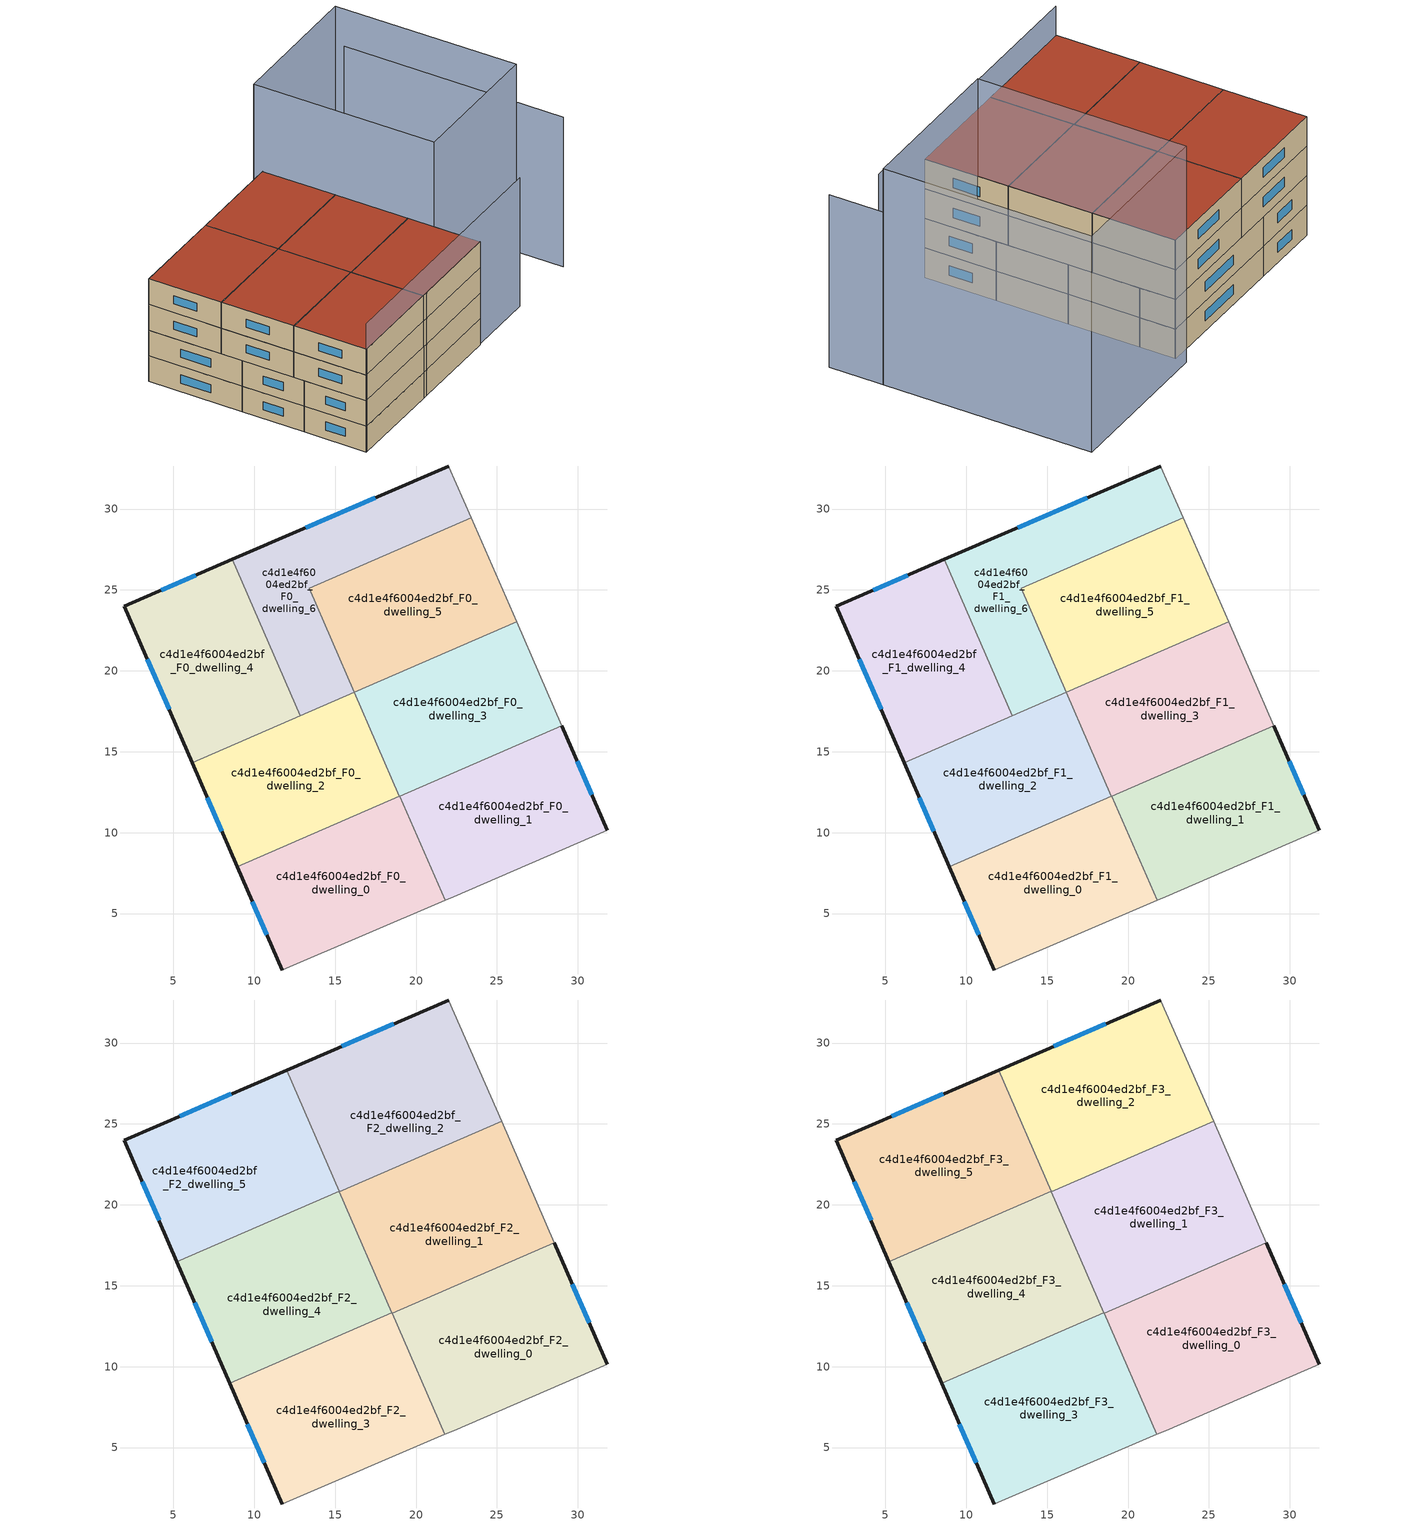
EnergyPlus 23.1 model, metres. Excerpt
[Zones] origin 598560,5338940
c4d1e4f6004ed2bf_F0_dwelling_0
 floor ground (EU_floor_Construction): 19,12.26 21.8,5.82 11.78,1.54 11.72,1.51 8.95,7.9 z0
 wall outside (EU_wall_Construction): 8.95,7.9 11.72,1.51 z0:3
 wall to c4d1e4f6004ed2bf_F0_dwelling_1 (EU_wall_Construction): 21.8,5.82 19,12.26 z0:3
 wall adiabatic (EU_wall_Construction): 11.72,1.51 11.78,1.54 21.8,5.82 z0:3
 wall to c4d1e4f6004ed2bf_F0_dwelling_2 (EU_wall_Construction): 18.98,12.25 8.95,7.9 z0:3
 wall to c4d1e4f6004ed2bf_F0_dwelling_3 (EU_wall_Construction): 19,12.26 18.98,12.25 z0:3
 window (EU_Window_Construction): 9.89,5.73 10.78,3.69 z1.02:1.98
c4d1e4f6004ed2bf_F0_dwelling_1
 floor ground (EU_floor_Construction): 29.01,16.6 31.81,10.15 22.32,6.05 21.8,5.82 19,12.26 z0
 wall outside (EU_wall_Construction): 31.81,10.15 29.01,16.6 z0:3
 wall adiabatic (EU_wall_Construction): 21.8,5.82 22.32,6.05 31.81,10.15 z0:3
 wall to c4d1e4f6004ed2bf_F0_dwelling_3 (EU_wall_Construction): 29.01,16.6 19,12.26 z0:3
 window (EU_Window_Construction): 30.86,12.35 29.96,14.4 z1.02:1.98
c4d1e4f6004ed2bf_F0_dwelling_2
 floor ground (EU_floor_Construction): 16.19,18.68 18.98,12.25 8.95,7.9 6.16,14.33 z0
 wall outside (EU_wall_Construction): 6.16,14.33 8.95,7.9 z0:3
 wall to c4d1e4f6004ed2bf_F0_dwelling_3 (EU_wall_Construction): 18.98,12.25 16.19,18.68 z0:3
 wall to c4d1e4f6004ed2bf_F0_dwelling_4 (EU_wall_Construction): 12.84,17.23 6.16,14.33 z0:3
 wall to c4d1e4f6004ed2bf_F0_dwelling_6 (EU_wall_Construction): 16.19,18.68 12.84,17.23 z0:3
 window (EU_Window_Construction): 7.11,12.14 8,10.09 z1.02:1.98
c4d1e4f6004ed2bf_F0_dwelling_3
 floor ground (EU_floor_Construction): 26.21,23.02 29.01,16.6 18.98,12.25 16.19,18.68 z0
 wall adiabatic (EU_wall_Construction): 29.01,16.6 26.21,23.02 z0:3
 wall to c4d1e4f6004ed2bf_F0_dwelling_5 (EU_wall_Construction): 26.21,23.02 16.19,18.68 z0:3
c4d1e4f6004ed2bf_F0_dwelling_4
 floor ground (EU_floor_Construction): 8.65,26.88 12.84,17.23 6.16,14.33 1.97,23.99 z0
 wall outside (EU_wall_Construction): 8.65,26.88 1.97,23.99 6.16,14.33 z0:3
 wall to c4d1e4f6004ed2bf_F0_dwelling_6 (EU_wall_Construction): 12.84,17.23 8.65,26.88 z0:3
 window (EU_Window_Construction): 6.38,25.9 4.25,24.98 / 3.4,20.71 4.74,17.62 z1.02:1.98
c4d1e4f6004ed2bf_F0_dwelling_5
 floor ground (EU_floor_Construction): 23.41,29.45 26.21,23.02 16.19,18.68 13.4,25.11 z0
 wall to c4d1e4f6004ed2bf_F0_dwelling_6 (EU_wall_Construction): 23.41,29.45 13.4,25.11 16.19,18.68 z0:3
 wall adiabatic (EU_wall_Construction): 26.21,23.02 23.41,29.45 z0:3
c4d1e4f6004ed2bf_F0_dwelling_6
 floor ground (EU_floor_Construction): 22.04,32.62 23.41,29.45 13.4,25.11 16.19,18.68 12.84,17.23 8.65,26.88 22.02,32.66 z0
 wall outside (EU_wall_Construction): 22.02,32.66 8.65,26.88 z0:3
 wall adiabatic (EU_wall_Construction): 23.41,29.45 22.04,32.62 22.02,32.66 z0:3
 window (EU_Window_Construction): 17.47,30.69 13.2,28.85 z1.02:1.98
c4d1e4f6004ed2bf_F1_dwelling_0
 floor to c4d1e4f6004ed2bf_F0_dwelling_0 (EU_floor_Construction): 19,12.26 21.8,5.82 11.78,1.54 11.72,1.51 8.95,7.9 z3
 wall outside (EU_wall_Construction): 8.95,7.9 11.72,1.51 z3:6
 wall to c4d1e4f6004ed2bf_F1_dwelling_1 (EU_wall_Construction): 21.8,5.82 19,12.26 z3:6
 wall adiabatic (EU_wall_Construction): 11.72,1.51 11.78,1.54 21.8,5.82 z3:6
 wall to c4d1e4f6004ed2bf_F1_dwelling_2 (EU_wall_Construction): 18.98,12.25 8.95,7.9 z3:6
 wall to c4d1e4f6004ed2bf_F1_dwelling_3 (EU_wall_Construction): 19,12.26 18.98,12.25 z3:6
 window (EU_Window_Construction): 9.89,5.73 10.78,3.69 z4.02:4.98
c4d1e4f6004ed2bf_F1_dwelling_1
 floor to c4d1e4f6004ed2bf_F0_dwelling_1 (EU_floor_Construction): 29.01,16.6 31.81,10.15 22.32,6.05 21.8,5.82 19,12.26 z3
 wall outside (EU_wall_Construction): 31.81,10.15 29.01,16.6 z3:6
 wall adiabatic (EU_wall_Construction): 21.8,5.82 22.32,6.05 31.81,10.15 z3:6
 wall to c4d1e4f6004ed2bf_F1_dwelling_3 (EU_wall_Construction): 29.01,16.6 19,12.26 z3:6
 window (EU_Window_Construction): 30.86,12.35 29.96,14.4 z4.02:4.98
c4d1e4f6004ed2bf_F1_dwelling_2
 floor to c4d1e4f6004ed2bf_F0_dwelling_2 (EU_floor_Construction): 16.19,18.68 18.98,12.25 8.95,7.9 6.16,14.33 z3
 wall outside (EU_wall_Construction): 6.16,14.33 8.95,7.9 z3:6
 wall to c4d1e4f6004ed2bf_F1_dwelling_3 (EU_wall_Construction): 18.98,12.25 16.19,18.68 z3:6
 wall to c4d1e4f6004ed2bf_F1_dwelling_4 (EU_wall_Construction): 12.84,17.23 6.16,14.33 z3:6
 wall to c4d1e4f6004ed2bf_F1_dwelling_6 (EU_wall_Construction): 16.19,18.68 12.84,17.23 z3:6
 window (EU_Window_Construction): 7.11,12.14 8,10.09 z4.02:4.98
c4d1e4f6004ed2bf_F1_dwelling_3
 floor to c4d1e4f6004ed2bf_F0_dwelling_3 (EU_floor_Construction): 26.21,23.02 29.01,16.6 18.98,12.25 16.19,18.68 z3
 wall adiabatic (EU_wall_Construction): 29.01,16.6 26.21,23.02 z3:6
 wall to c4d1e4f6004ed2bf_F1_dwelling_5 (EU_wall_Construction): 26.21,23.02 16.19,18.68 z3:6
c4d1e4f6004ed2bf_F1_dwelling_4
 floor to c4d1e4f6004ed2bf_F0_dwelling_4 (EU_floor_Construction): 8.65,26.88 12.84,17.23 6.16,14.33 1.97,23.99 z3
 wall outside (EU_wall_Construction): 8.65,26.88 1.97,23.99 6.16,14.33 z3:6
 wall to c4d1e4f6004ed2bf_F1_dwelling_6 (EU_wall_Construction): 12.84,17.23 8.65,26.88 z3:6
 window (EU_Window_Construction): 6.38,25.9 4.25,24.98 / 3.4,20.71 4.74,17.62 z4.02:4.98
c4d1e4f6004ed2bf_F1_dwelling_5
 floor to c4d1e4f6004ed2bf_F0_dwelling_5 (EU_floor_Construction): 23.41,29.45 26.21,23.02 16.19,18.68 13.4,25.11 z3
 wall to c4d1e4f6004ed2bf_F1_dwelling_6 (EU_wall_Construction): 23.41,29.45 13.4,25.11 16.19,18.68 z3:6
 wall adiabatic (EU_wall_Construction): 26.21,23.02 23.41,29.45 z3:6
 ceiling adiabatic (EU_roof_Construction): 26.21,23.02 23.41,29.45 13.4,25.11 16.19,18.68 15.27,20.81 25.28,25.15 z6
c4d1e4f6004ed2bf_F1_dwelling_6
 floor to c4d1e4f6004ed2bf_F0_dwelling_6 (EU_floor_Construction): 22.04,32.62 23.41,29.45 13.4,25.11 16.19,18.68 12.84,17.23 8.65,26.88 22.02,32.66 z3
 wall outside (EU_wall_Construction): 22.02,32.66 8.65,26.88 z3:6
 wall adiabatic (EU_wall_Construction): 23.41,29.45 22.04,32.62 22.02,32.66 z3:6
 window (EU_Window_Construction): 17.47,30.69 13.2,28.85 z4.02:4.98
c4d1e4f6004ed2bf_F2_dwelling_0
 floor to c4d1e4f6004ed2bf_F1_dwelling_1 (EU_floor_Construction): 29.01,16.6 31.81,10.15 22.32,6.05 21.79,5.82 19,12.26 z6
 floor to c4d1e4f6004ed2bf_F1_dwelling_0 (EU_floor_Construction): 19,12.26 21.79,5.82 21.77,5.81 18.98,12.25 z6
 floor to c4d1e4f6004ed2bf_F1_dwelling_3 (EU_floor_Construction): 28.55,17.65 29.01,16.6 18.98,12.25 18.52,13.3 z6
 wall outside (EU_wall_Construction): 31.81,10.15 28.55,17.65 z6:9
 wall adiabatic (EU_wall_Construction): 21.77,5.81 22.32,6.05 31.81,10.15 z6:9
 wall to c4d1e4f6004ed2bf_F2_dwelling_1 (EU_wall_Construction): 28.55,17.65 18.52,13.3 z6:9
 wall to c4d1e4f6004ed2bf_F2_dwelling_3 (EU_wall_Construction): 18.52,13.3 21.77,5.81 z6:9
 window (EU_Window_Construction): 30.7,12.7 29.66,15.1 z7.02:7.98
c4d1e4f6004ed2bf_F2_dwelling_1
 floor to c4d1e4f6004ed2bf_F1_dwelling_3 (EU_floor_Construction): 26.21,23.02 28.55,17.65 18.52,13.3 16.19,18.68 z6
 floor to c4d1e4f6004ed2bf_F1_dwelling_5 (EU_floor_Construction): 25.28,25.15 26.21,23.02 16.19,18.68 15.27,20.81 z6
 wall to c4d1e4f6004ed2bf_F2_dwelling_2 (EU_wall_Construction): 25.28,25.15 15.27,20.81 z6:9
 wall adiabatic (EU_wall_Construction): 28.55,17.65 25.28,25.15 z6:9
 wall to c4d1e4f6004ed2bf_F2_dwelling_4 (EU_wall_Construction): 15.27,20.81 18.51,13.34 z6:9
 wall to c4d1e4f6004ed2bf_F2_dwelling_3 (EU_wall_Construction): 18.51,13.34 18.52,13.3 z6:9
c4d1e4f6004ed2bf_F2_dwelling_2
 floor adiabatic (EU_floor_Construction): 23.41,29.45 25.28,25.15 15.27,20.81 13.4,25.11 z6
 floor to c4d1e4f6004ed2bf_F1_dwelling_6 (EU_floor_Construction): 22.04,32.62 23.41,29.45 13.4,25.11 12.01,28.33 22.02,32.66 z6
 wall outside (EU_wall_Construction): 22.02,32.66 12.01,28.33 z6:9
 wall adiabatic (EU_wall_Construction): 25.28,25.15 22.04,32.62 22.02,32.66 z6:9
 wall to c4d1e4f6004ed2bf_F2_dwelling_5 (EU_wall_Construction): 12.01,28.33 15.26,20.84 z6:9
 wall to c4d1e4f6004ed2bf_F2_dwelling_4 (EU_wall_Construction): 15.26,20.84 15.27,20.81 z6:9
 window (EU_Window_Construction): 18.61,31.19 15.41,29.8 z7.02:7.98
c4d1e4f6004ed2bf_F2_dwelling_3
 floor to c4d1e4f6004ed2bf_F1_dwelling_0 (EU_floor_Construction): 18.98,12.25 21.77,5.81 11.78,1.54 11.72,1.51 8.95,7.9 z6
 floor to c4d1e4f6004ed2bf_F1_dwelling_2 (EU_floor_Construction): 18.5,13.34 18.98,12.25 8.95,7.9 8.48,8.99 z6
 wall outside (EU_wall_Construction): 8.48,8.99 11.72,1.51 z6:9
 wall adiabatic (EU_wall_Construction): 11.72,1.51 11.78,1.54 21.77,5.81 z6:9
 wall to c4d1e4f6004ed2bf_F2_dwelling_4 (EU_wall_Construction): 18.51,13.34 8.48,8.99 z6:9
 window (EU_Window_Construction): 9.58,6.45 10.62,4.06 z7.02:7.98
c4d1e4f6004ed2bf_F2_dwelling_4
 floor to c4d1e4f6004ed2bf_F1_dwelling_2 (EU_floor_Construction): 16.19,18.68 18.5,13.34 8.48,8.99 6.16,14.33 z6
 floor to c4d1e4f6004ed2bf_F1_dwelling_4 (EU_floor_Construction): 11.9,19.38 12.84,17.23 6.16,14.33 5.23,16.49 z6
 floor to c4d1e4f6004ed2bf_F1_dwelling_6 (EU_floor_Construction): 15.25,20.83 16.18,18.68 12.84,17.23 11.9,19.38 z6
 wall outside (EU_wall_Construction): 5.23,16.49 8.48,8.99 z6:9
 wall to c4d1e4f6004ed2bf_F2_dwelling_5 (EU_wall_Construction): 15.26,20.84 5.23,16.49 z6:9
 window (EU_Window_Construction): 6.33,13.94 7.37,11.54 z7.02:7.98
c4d1e4f6004ed2bf_F2_dwelling_5
 floor to c4d1e4f6004ed2bf_F1_dwelling_4 (EU_floor_Construction): 8.65,26.88 11.9,19.38 5.23,16.49 1.97,23.99 z6
 floor to c4d1e4f6004ed2bf_F1_dwelling_6 (EU_floor_Construction): 12.01,28.33 13.4,25.11 15.25,20.83 11.9,19.38 8.65,26.88 z6
 wall outside (EU_wall_Construction): 12.01,28.33 1.97,23.99 5.23,16.49 z6:9
 window (EU_Window_Construction): 3.08,21.44 4.12,19.04 / 8.6,26.86 5.39,25.47 z7.02:7.98
c4d1e4f6004ed2bf_F3_dwelling_0
 floor to c4d1e4f6004ed2bf_F2_dwelling_0 (EU_floor_Construction): 28.55,17.65 31.81,10.15 22.32,6.05 21.77,5.81 18.52,13.3 z9
 wall outside (EU_wall_Construction): 31.81,10.15 28.55,17.65 z9:12
 wall adiabatic (EU_wall_Construction): 21.77,5.81 22.32,6.05 31.81,10.15 z9:12
 wall to c4d1e4f6004ed2bf_F3_dwelling_1 (EU_wall_Construction): 28.55,17.65 18.52,13.3 z9:12
 wall to c4d1e4f6004ed2bf_F3_dwelling_3 (EU_wall_Construction): 18.52,13.3 21.77,5.81 z9:12
 window (EU_Window_Construction): 30.7,12.7 29.66,15.1 z10.02:10.98
 roof outside (EU_roof_Construction): 31.81,10.15 28.55,17.65 18.52,13.3 21.77,5.81 22.32,6.05 z12
c4d1e4f6004ed2bf_F3_dwelling_1
 floor to c4d1e4f6004ed2bf_F2_dwelling_1 (EU_floor_Construction): 25.28,25.15 28.55,17.65 18.52,13.3 15.27,20.81 z9
 wall to c4d1e4f6004ed2bf_F3_dwelling_2 (EU_wall_Construction): 25.28,25.15 15.27,20.81 z9:12
 wall adiabatic (EU_wall_Construction): 28.55,17.65 25.28,25.15 z9:12
 wall to c4d1e4f6004ed2bf_F3_dwelling_4 (EU_wall_Construction): 15.27,20.81 18.51,13.34 z9:12
 wall to c4d1e4f6004ed2bf_F3_dwelling_3 (EU_wall_Construction): 18.51,13.34 18.52,13.3 z9:12
 roof outside (EU_roof_Construction): 28.55,17.65 25.28,25.15 15.27,20.81 18.52,13.3 z12
c4d1e4f6004ed2bf_F3_dwelling_2
 floor to c4d1e4f6004ed2bf_F2_dwelling_2 (EU_floor_Construction): 22.04,32.62 25.28,25.15 15.27,20.81 12.01,28.33 22.02,32.66 z9
 wall outside (EU_wall_Construction): 22.02,32.66 12.01,28.33 z9:12
 wall adiabatic (EU_wall_Construction): 25.28,25.15 22.04,32.62 22.02,32.66 z9:12
 wall to c4d1e4f6004ed2bf_F3_dwelling_5 (EU_wall_Construction): 12.01,28.33 15.26,20.84 z9:12
 wall to c4d1e4f6004ed2bf_F3_dwelling_4 (EU_wall_Construction): 15.26,20.84 15.27,20.81 z9:12
 window (EU_Window_Construction): 18.61,31.19 15.41,29.8 z10.02:10.98
 roof outside (EU_roof_Construction): 25.28,25.15 22.04,32.62 22.02,32.66 12.01,28.33 15.27,20.81 z12
c4d1e4f6004ed2bf_F3_dwelling_3
 floor to c4d1e4f6004ed2bf_F2_dwelling_3 (EU_floor_Construction): 18.51,13.34 21.77,5.81 11.78,1.54 11.72,1.51 8.48,8.99 z9
 wall outside (EU_wall_Construction): 8.48,8.99 11.72,1.51 z9:12
 wall adiabatic (EU_wall_Construction): 11.72,1.51 11.78,1.54 21.77,5.81 z9:12
 wall to c4d1e4f6004ed2bf_F3_dwelling_4 (EU_wall_Construction): 18.51,13.34 8.48,8.99 z9:12
 window (EU_Window_Construction): 9.58,6.45 10.62,4.06 z10.02:10.98
 roof outside (EU_roof_Construction): 21.77,5.81 18.51,13.34 8.48,8.99 11.72,1.51 11.78,1.54 z12
c4d1e4f6004ed2bf_F3_dwelling_4
 floor to c4d1e4f6004ed2bf_F2_dwelling_4 (EU_floor_Construction): 15.26,20.84 18.51,13.34 8.48,8.99 5.23,16.49 z9
 wall outside (EU_wall_Construction): 5.23,16.49 8.48,8.99 z9:12
 wall to c4d1e4f6004ed2bf_F3_dwelling_5 (EU_wall_Construction): 15.26,20.84 5.23,16.49 z9:12
 window (EU_Window_Construction): 6.33,13.94 7.37,11.54 z10.02:10.98
 roof outside (EU_roof_Construction): 18.51,13.34 15.26,20.84 5.23,16.49 8.48,8.99 z12
c4d1e4f6004ed2bf_F3_dwelling_5
 floor to c4d1e4f6004ed2bf_F2_dwelling_5 (EU_floor_Construction): 12.01,28.33 15.26,20.84 5.23,16.49 1.97,23.99 z9
 wall outside (EU_wall_Construction): 12.01,28.33 1.97,23.99 5.23,16.49 z9:12
 window (EU_Window_Construction): 3.08,21.44 4.12,19.04 / 8.6,26.86 5.39,25.47 z10.02:10.98
 roof outside (EU_roof_Construction): 15.26,20.84 12.01,28.33 1.97,23.99 5.23,16.49 z12
shading: 11.76,1.53 38.92,13.34 z0:15; 44.26,21.25 29.74,14.92 / 29.74,14.92 21.6,33.57 / 21.6,33.57 36.12,39.9 / 36.12,39.9 44.26,21.25 z0:21.9; 46.36,16.41 36.51,38.99 z0:17.5
[Building]
EU S2 Campaign: North Axis=0; Terrain=City; Solar Distribution=FullExterior
[Site:Location]
Vienna: Latitude=48; Longitude=16.5; Time Zone=1; Elevation=183
[SizingPeriod:WeatherFileDays]
AnnualSizingPeriod: Begin Month=1; Begin Day of Month=1; End Month=12; End Day of Month=31; Day of Week for Start Day=Monday; Use Weather File Daylight Saving Period=No; Use Weather File Rain and Snow Indicators=No
[MATERIAL]
EU_InternalMass_Material: Roughness=MediumRough; Thickness=0.1; Conductivity=1; Density=1800; Specific Heat=900; Thermal Absorptance=0.9; Solar Absorptance=0.7; Visible Absorptance=0.7
[MATERIAL:NOMASS] Roughness=MediumRough; Thermal Absorptance=0.9; Solar Absorptance=0.7; Visible Absorptance=0.7
Name | Thermal Resistance
EU_wall_NoMass | 0.942466
EU_roof_NoMass | 0.551687
EU_floor_NoMass | 0.66527
[WINDOWMATERIAL:SIMPLEGLAZINGSYSTEM]
EU_Window_SimpleGlazing: UFactor=2.03367; Solar Heat Gain Coefficient=0.65; Visible Transmittance=0.65
[CONSTRUCTION]
EU_wall_Construction: EU_wall_NoMass
EU_roof_Construction: EU_roof_NoMass
EU_floor_Construction: EU_floor_NoMass
EU_Window_Construction: EU_Window_SimpleGlazing
EU_InternalMass_Construction: EU_InternalMass_Material
[ZONE] Type=1; Multiplier=1; Ceiling Height=autocalculate; Floor Area=autocalculate; Part of Total Floor Area=Yes
Name | Volume
c4d1e4f6004ed2bf_F0_dwelling_0; c4d1e4f6004ed2bf_F1_dwelling_0 | 229.767
c4d1e4f6004ed2bf_F2_dwelling_0; c4d1e4f6004ed2bf_F3_dwelling_0 | 268.057
c4d1e4f6004ed2bf_F0_dwelling_1; c4d1e4f6004ed2bf_F1_dwelling_1 | 229.769
c4d1e4f6004ed2bf_F2_dwelling_1; c4d1e4f6004ed2bf_F3_dwelling_1 | 268.07
c4d1e4f6004ed2bf_F0_dwelling_2; c4d1e4f6004ed2bf_F1_dwelling_2 | 229.768
c4d1e4f6004ed2bf_F2_dwelling_2; c4d1e4f6004ed2bf_F3_dwelling_2 | 268.041
c4d1e4f6004ed2bf_F0_dwelling_3; c4d1e4f6004ed2bf_F1_dwelling_3 | 229.778
c4d1e4f6004ed2bf_F2_dwelling_3; c4d1e4f6004ed2bf_F3_dwelling_3 | 268.053
c4d1e4f6004ed2bf_F0_dwelling_4; c4d1e4f6004ed2bf_F1_dwelling_4 | 229.752
c4d1e4f6004ed2bf_F2_dwelling_4; c4d1e4f6004ed2bf_F3_dwelling_4 | 268.044
c4d1e4f6004ed2bf_F0_dwelling_5; c4d1e4f6004ed2bf_F1_dwelling_5 | 229.747
c4d1e4f6004ed2bf_F2_dwelling_5; c4d1e4f6004ed2bf_F3_dwelling_5 | 268.039
c4d1e4f6004ed2bf_F0_dwelling_6; c4d1e4f6004ed2bf_F1_dwelling_6 | 229.772
[INTERNALMASS] Construction=EU_InternalMass_Construction
Name | Zone or ZoneList | Surface Area
c4d1e4f6004ed2bf_F0_dwelling_0_EU_InternalMass | c4d1e4f6004ed2bf_F0_dwelling_0 | 76.5891
c4d1e4f6004ed2bf_F0_dwelling_1_EU_InternalMass | c4d1e4f6004ed2bf_F0_dwelling_1 | 76.5896
c4d1e4f6004ed2bf_F0_dwelling_2_EU_InternalMass | c4d1e4f6004ed2bf_F0_dwelling_2 | 76.5918
c4d1e4f6004ed2bf_F0_dwelling_3_EU_InternalMass | c4d1e4f6004ed2bf_F0_dwelling_3 | 76.5915
c4d1e4f6004ed2bf_F0_dwelling_4_EU_InternalMass | c4d1e4f6004ed2bf_F0_dwelling_4 | 76.5847
c4d1e4f6004ed2bf_F0_dwelling_5_EU_InternalMass | c4d1e4f6004ed2bf_F0_dwelling_5 | 76.5831
c4d1e4f6004ed2bf_F0_dwelling_6_EU_InternalMass | c4d1e4f6004ed2bf_F0_dwelling_6 | 76.591
c4d1e4f6004ed2bf_F1_dwelling_0_EU_InternalMass | c4d1e4f6004ed2bf_F1_dwelling_0 | 76.5891
c4d1e4f6004ed2bf_F1_dwelling_1_EU_InternalMass | c4d1e4f6004ed2bf_F1_dwelling_1 | 76.5896
c4d1e4f6004ed2bf_F1_dwelling_2_EU_InternalMass | c4d1e4f6004ed2bf_F1_dwelling_2 | 76.5918
c4d1e4f6004ed2bf_F1_dwelling_3_EU_InternalMass | c4d1e4f6004ed2bf_F1_dwelling_3 | 76.5915
c4d1e4f6004ed2bf_F1_dwelling_4_EU_InternalMass | c4d1e4f6004ed2bf_F1_dwelling_4 | 76.5847
c4d1e4f6004ed2bf_F1_dwelling_5_EU_InternalMass | c4d1e4f6004ed2bf_F1_dwelling_5 | 76.5831
c4d1e4f6004ed2bf_F1_dwelling_6_EU_InternalMass | c4d1e4f6004ed2bf_F1_dwelling_6 | 76.591
c4d1e4f6004ed2bf_F2_dwelling_0_EU_InternalMass | c4d1e4f6004ed2bf_F2_dwelling_0 | 89.3526
c4d1e4f6004ed2bf_F2_dwelling_1_EU_InternalMass | c4d1e4f6004ed2bf_F2_dwelling_1 | 89.3565
c4d1e4f6004ed2bf_F2_dwelling_2_EU_InternalMass | c4d1e4f6004ed2bf_F2_dwelling_2 | 89.3471
c4d1e4f6004ed2bf_F2_dwelling_3_EU_InternalMass | c4d1e4f6004ed2bf_F2_dwelling_3 | 89.351
c4d1e4f6004ed2bf_F2_dwelling_4_EU_InternalMass | c4d1e4f6004ed2bf_F2_dwelling_4 | 89.3478
c4d1e4f6004ed2bf_F2_dwelling_5_EU_InternalMass | c4d1e4f6004ed2bf_F2_dwelling_5 | 89.3465
c4d1e4f6004ed2bf_F3_dwelling_0_EU_InternalMass | c4d1e4f6004ed2bf_F3_dwelling_0 | 89.3526
c4d1e4f6004ed2bf_F3_dwelling_1_EU_InternalMass | c4d1e4f6004ed2bf_F3_dwelling_1 | 89.3565
c4d1e4f6004ed2bf_F3_dwelling_2_EU_InternalMass | c4d1e4f6004ed2bf_F3_dwelling_2 | 89.3471
c4d1e4f6004ed2bf_F3_dwelling_3_EU_InternalMass | c4d1e4f6004ed2bf_F3_dwelling_3 | 89.351
c4d1e4f6004ed2bf_F3_dwelling_4_EU_InternalMass | c4d1e4f6004ed2bf_F3_dwelling_4 | 89.3478
c4d1e4f6004ed2bf_F3_dwelling_5_EU_InternalMass | c4d1e4f6004ed2bf_F3_dwelling_5 | 89.3465
[OTHEREQUIPMENT] Fuel Type=Electricity; Design Level Calculation Method=Watts/Area; Power per Zone Floor Area=1; Fraction Latent=0; Fraction Radiant=0; Fraction Lost=0; Carbon Dioxide Generation Rate=0; EndUse Subcategory=EU_Step8_InternalGains
Name | Zone or ZoneList or Space or SpaceList | Schedule
EU_Step8_InternalGain_c4d1e4f6004ed2bf_F0_dwelling_0_f000 | c4d1e4f6004ed2bf_F0_dwelling_0 | EU_Step8_GainSchedule_c4d1e4f6004ed2bf_F0_dwelling_0_f000
EU_Step8_InternalGain_c4d1e4f6004ed2bf_F0_dwelling_1_f000 | c4d1e4f6004ed2bf_F0_dwelling_1 | EU_Step8_GainSchedule_c4d1e4f6004ed2bf_F0_dwelling_1_f000
EU_Step8_InternalGain_c4d1e4f6004ed2bf_F0_dwelling_2_f000 | c4d1e4f6004ed2bf_F0_dwelling_2 | EU_Step8_GainSchedule_c4d1e4f6004ed2bf_F0_dwelling_2_f000
EU_Step8_InternalGain_c4d1e4f6004ed2bf_F0_dwelling_3_f000 | c4d1e4f6004ed2bf_F0_dwelling_3 | EU_Step8_GainSchedule_c4d1e4f6004ed2bf_F0_dwelling_3_f000
EU_Step8_InternalGain_c4d1e4f6004ed2bf_F0_dwelling_4_f000 | c4d1e4f6004ed2bf_F0_dwelling_4 | EU_Step8_GainSchedule_c4d1e4f6004ed2bf_F0_dwelling_4_f000
EU_Step8_InternalGain_c4d1e4f6004ed2bf_F0_dwelling_5_f000 | c4d1e4f6004ed2bf_F0_dwelling_5 | EU_Step8_GainSchedule_c4d1e4f6004ed2bf_F0_dwelling_5_f000
EU_Step8_InternalGain_c4d1e4f6004ed2bf_F0_dwelling_6_f000 | c4d1e4f6004ed2bf_F0_dwelling_6 | EU_Step8_GainSchedule_c4d1e4f6004ed2bf_F0_dwelling_6_f000
EU_Step8_InternalGain_c4d1e4f6004ed2bf_F1_dwelling_0_f000 | c4d1e4f6004ed2bf_F1_dwelling_0 | EU_Step8_GainSchedule_c4d1e4f6004ed2bf_F1_dwelling_0_f000
EU_Step8_InternalGain_c4d1e4f6004ed2bf_F1_dwelling_1_f000 | c4d1e4f6004ed2bf_F1_dwelling_1 | EU_Step8_GainSchedule_c4d1e4f6004ed2bf_F1_dwelling_1_f000
EU_Step8_InternalGain_c4d1e4f6004ed2bf_F1_dwelling_2_f000 | c4d1e4f6004ed2bf_F1_dwelling_2 | EU_Step8_GainSchedule_c4d1e4f6004ed2bf_F1_dwelling_2_f000
EU_Step8_InternalGain_c4d1e4f6004ed2bf_F1_dwelling_3_f000 | c4d1e4f6004ed2bf_F1_dwelling_3 | EU_Step8_GainSchedule_c4d1e4f6004ed2bf_F1_dwelling_3_f000
EU_Step8_InternalGain_c4d1e4f6004ed2bf_F1_dwelling_4_f000 | c4d1e4f6004ed2bf_F1_dwelling_4 | EU_Step8_GainSchedule_c4d1e4f6004ed2bf_F1_dwelling_4_f000
EU_Step8_InternalGain_c4d1e4f6004ed2bf_F1_dwelling_5_f000 | c4d1e4f6004ed2bf_F1_dwelling_5 | EU_Step8_GainSchedule_c4d1e4f6004ed2bf_F1_dwelling_5_f000
EU_Step8_InternalGain_c4d1e4f6004ed2bf_F1_dwelling_6_f000 | c4d1e4f6004ed2bf_F1_dwelling_6 | EU_Step8_GainSchedule_c4d1e4f6004ed2bf_F1_dwelling_6_f000
EU_Step8_InternalGain_c4d1e4f6004ed2bf_F2_dwelling_0_f000 | c4d1e4f6004ed2bf_F2_dwelling_0 | EU_Step8_GainSchedule_c4d1e4f6004ed2bf_F2_dwelling_0_f000
EU_Step8_InternalGain_c4d1e4f6004ed2bf_F2_dwelling_1_f000 | c4d1e4f6004ed2bf_F2_dwelling_1 | EU_Step8_GainSchedule_c4d1e4f6004ed2bf_F2_dwelling_1_f000
EU_Step8_InternalGain_c4d1e4f6004ed2bf_F2_dwelling_2_f000 | c4d1e4f6004ed2bf_F2_dwelling_2 | EU_Step8_GainSchedule_c4d1e4f6004ed2bf_F2_dwelling_2_f000
EU_Step8_InternalGain_c4d1e4f6004ed2bf_F2_dwelling_3_f000 | c4d1e4f6004ed2bf_F2_dwelling_3 | EU_Step8_GainSchedule_c4d1e4f6004ed2bf_F2_dwelling_3_f000
EU_Step8_InternalGain_c4d1e4f6004ed2bf_F2_dwelling_4_f000 | c4d1e4f6004ed2bf_F2_dwelling_4 | EU_Step8_GainSchedule_c4d1e4f6004ed2bf_F2_dwelling_4_f000
EU_Step8_InternalGain_c4d1e4f6004ed2bf_F2_dwelling_5_f000 | c4d1e4f6004ed2bf_F2_dwelling_5 | EU_Step8_GainSchedule_c4d1e4f6004ed2bf_F2_dwelling_5_f000
EU_Step8_InternalGain_c4d1e4f6004ed2bf_F3_dwelling_0_f000 | c4d1e4f6004ed2bf_F3_dwelling_0 | EU_Step8_GainSchedule_c4d1e4f6004ed2bf_F3_dwelling_0_f000
EU_Step8_InternalGain_c4d1e4f6004ed2bf_F3_dwelling_1_f000 | c4d1e4f6004ed2bf_F3_dwelling_1 | EU_Step8_GainSchedule_c4d1e4f6004ed2bf_F3_dwelling_1_f000
EU_Step8_InternalGain_c4d1e4f6004ed2bf_F3_dwelling_2_f000 | c4d1e4f6004ed2bf_F3_dwelling_2 | EU_Step8_GainSchedule_c4d1e4f6004ed2bf_F3_dwelling_2_f000
EU_Step8_InternalGain_c4d1e4f6004ed2bf_F3_dwelling_3_f000 | c4d1e4f6004ed2bf_F3_dwelling_3 | EU_Step8_GainSchedule_c4d1e4f6004ed2bf_F3_dwelling_3_f000
EU_Step8_InternalGain_c4d1e4f6004ed2bf_F3_dwelling_4_f000 | c4d1e4f6004ed2bf_F3_dwelling_4 | EU_Step8_GainSchedule_c4d1e4f6004ed2bf_F3_dwelling_4_f000
EU_Step8_InternalGain_c4d1e4f6004ed2bf_F3_dwelling_5_f000 | c4d1e4f6004ed2bf_F3_dwelling_5 | EU_Step8_GainSchedule_c4d1e4f6004ed2bf_F3_dwelling_5_f000
[ZONEVENTILATION:DESIGNFLOWRATE] Schedule=EU_AlwaysOn; Design Flow Rate Calculation Method=AirChanges/Hour; Air Changes per Hour=0.530523; Ventilation Type=Natural; Fan Pressure Rise=0; Fan Total Efficiency=1; Constant Term Coefficient=1; Temperature Term Coefficient=0; Velocity Term Coefficient=0; Velocity Squared Term Coefficient=0; Minimum Indoor Temperature=-100; Maximum Indoor Temperature=100; Delta Temperature=-100; Minimum Outdoor Temperature=-100; Maximum Outdoor Temperature=100; Maximum Wind Speed=40
Name | Zone or ZoneList or Space or SpaceList
EU_ConstantAir_c4d1e4f6004ed2bf_F0_dwelling_0 | c4d1e4f6004ed2bf_F0_dwelling_0
EU_ConstantAir_c4d1e4f6004ed2bf_F0_dwelling_1 | c4d1e4f6004ed2bf_F0_dwelling_1
EU_ConstantAir_c4d1e4f6004ed2bf_F0_dwelling_2 | c4d1e4f6004ed2bf_F0_dwelling_2
EU_ConstantAir_c4d1e4f6004ed2bf_F0_dwelling_3 | c4d1e4f6004ed2bf_F0_dwelling_3
EU_ConstantAir_c4d1e4f6004ed2bf_F0_dwelling_4 | c4d1e4f6004ed2bf_F0_dwelling_4
EU_ConstantAir_c4d1e4f6004ed2bf_F0_dwelling_5 | c4d1e4f6004ed2bf_F0_dwelling_5
EU_ConstantAir_c4d1e4f6004ed2bf_F0_dwelling_6 | c4d1e4f6004ed2bf_F0_dwelling_6
EU_ConstantAir_c4d1e4f6004ed2bf_F1_dwelling_0 | c4d1e4f6004ed2bf_F1_dwelling_0
EU_ConstantAir_c4d1e4f6004ed2bf_F1_dwelling_1 | c4d1e4f6004ed2bf_F1_dwelling_1
EU_ConstantAir_c4d1e4f6004ed2bf_F1_dwelling_2 | c4d1e4f6004ed2bf_F1_dwelling_2
EU_ConstantAir_c4d1e4f6004ed2bf_F1_dwelling_3 | c4d1e4f6004ed2bf_F1_dwelling_3
EU_ConstantAir_c4d1e4f6004ed2bf_F1_dwelling_4 | c4d1e4f6004ed2bf_F1_dwelling_4
EU_ConstantAir_c4d1e4f6004ed2bf_F1_dwelling_5 | c4d1e4f6004ed2bf_F1_dwelling_5
EU_ConstantAir_c4d1e4f6004ed2bf_F1_dwelling_6 | c4d1e4f6004ed2bf_F1_dwelling_6
EU_ConstantAir_c4d1e4f6004ed2bf_F2_dwelling_0 | c4d1e4f6004ed2bf_F2_dwelling_0
EU_ConstantAir_c4d1e4f6004ed2bf_F2_dwelling_1 | c4d1e4f6004ed2bf_F2_dwelling_1
EU_ConstantAir_c4d1e4f6004ed2bf_F2_dwelling_2 | c4d1e4f6004ed2bf_F2_dwelling_2
EU_ConstantAir_c4d1e4f6004ed2bf_F2_dwelling_3 | c4d1e4f6004ed2bf_F2_dwelling_3
EU_ConstantAir_c4d1e4f6004ed2bf_F2_dwelling_4 | c4d1e4f6004ed2bf_F2_dwelling_4
EU_ConstantAir_c4d1e4f6004ed2bf_F2_dwelling_5 | c4d1e4f6004ed2bf_F2_dwelling_5
EU_ConstantAir_c4d1e4f6004ed2bf_F3_dwelling_0 | c4d1e4f6004ed2bf_F3_dwelling_0
EU_ConstantAir_c4d1e4f6004ed2bf_F3_dwelling_1 | c4d1e4f6004ed2bf_F3_dwelling_1
EU_ConstantAir_c4d1e4f6004ed2bf_F3_dwelling_2 | c4d1e4f6004ed2bf_F3_dwelling_2
EU_ConstantAir_c4d1e4f6004ed2bf_F3_dwelling_3 | c4d1e4f6004ed2bf_F3_dwelling_3
EU_ConstantAir_c4d1e4f6004ed2bf_F3_dwelling_4 | c4d1e4f6004ed2bf_F3_dwelling_4
EU_ConstantAir_c4d1e4f6004ed2bf_F3_dwelling_5 | c4d1e4f6004ed2bf_F3_dwelling_5
[HVACTEMPLATE:THERMOSTAT] Constant Heating Setpoint=20; Constant Cooling Setpoint=50
EU_HeatOnly_c4d1e4f6004ed2bf_F0_dwelling_0; EU_HeatOnly_c4d1e4f6004ed2bf_F0_dwelling_1; EU_HeatOnly_c4d1e4f6004ed2bf_F0_dwelling_2; EU_HeatOnly_c4d1e4f6004ed2bf_F0_dwelling_3; EU_HeatOnly_c4d1e4f6004ed2bf_F0_dwelling_4; EU_HeatOnly_c4d1e4f6004ed2bf_F0_dwelling_5; EU_HeatOnly_c4d1e4f6004ed2bf_F0_dwelling_6; EU_HeatOnly_c4d1e4f6004ed2bf_F1_dwelling_0; EU_HeatOnly_c4d1e4f6004ed2bf_F1_dwelling_1; EU_HeatOnly_c4d1e4f6004ed2bf_F1_dwelling_2; EU_HeatOnly_c4d1e4f6004ed2bf_F1_dwelling_3; EU_HeatOnly_c4d1e4f6004ed2bf_F1_dwelling_4; EU_HeatOnly_c4d1e4f6004ed2bf_F1_dwelling_5; EU_HeatOnly_c4d1e4f6004ed2bf_F1_dwelling_6; EU_HeatOnly_c4d1e4f6004ed2bf_F2_dwelling_0; EU_HeatOnly_c4d1e4f6004ed2bf_F2_dwelling_1; EU_HeatOnly_c4d1e4f6004ed2bf_F2_dwelling_2; EU_HeatOnly_c4d1e4f6004ed2bf_F2_dwelling_3; EU_HeatOnly_c4d1e4f6004ed2bf_F2_dwelling_4; EU_HeatOnly_c4d1e4f6004ed2bf_F2_dwelling_5; EU_HeatOnly_c4d1e4f6004ed2bf_F3_dwelling_0; EU_HeatOnly_c4d1e4f6004ed2bf_F3_dwelling_1; EU_HeatOnly_c4d1e4f6004ed2bf_F3_dwelling_2; EU_HeatOnly_c4d1e4f6004ed2bf_F3_dwelling_3; EU_HeatOnly_c4d1e4f6004ed2bf_F3_dwelling_4; EU_HeatOnly_c4d1e4f6004ed2bf_F3_dwelling_5
[HVACTEMPLATE:ZONE:IDEALLOADSAIRSYSTEM] System Availability Schedule=EU_AlwaysOn; Maximum Heating Supply Air Temperature=50; Minimum Cooling Supply Air Temperature=13; Maximum Heating Supply Air Humidity Ratio=0.0156; Minimum Cooling Supply Air Humidity Ratio=0.0077; Heating Limit=NoLimit; Cooling Limit=NoLimit; Heating Availability Schedule=EU_AlwaysOn; Cooling Availability Schedule=EU_CoolingOff; Dehumidification Control Type=ConstantSensibleHeatRatio; Cooling Sensible Heat Ratio=0.7; Dehumidification Setpoint=60; Humidification Control Type=None; Humidification Setpoint=30; Outdoor Air Method=None; Outdoor Air Flow Rate per Person=0.00944; Outdoor Air Flow Rate per Zone Floor Area=0; Outdoor Air Flow Rate per Zone=0; Demand Controlled Ventilation Type=None; Outdoor Air Economizer Type=NoEconomizer; Heat Recovery Type=None; Sensible Heat Recovery Effectiveness=0.7; Latent Heat Recovery Effectiveness=0.65
Name | Template Thermostat
c4d1e4f6004ed2bf_F0_dwelling_0 | EU_HeatOnly_c4d1e4f6004ed2bf_F0_dwelling_0
c4d1e4f6004ed2bf_F0_dwelling_1 | EU_HeatOnly_c4d1e4f6004ed2bf_F0_dwelling_1
c4d1e4f6004ed2bf_F0_dwelling_2 | EU_HeatOnly_c4d1e4f6004ed2bf_F0_dwelling_2
c4d1e4f6004ed2bf_F0_dwelling_3 | EU_HeatOnly_c4d1e4f6004ed2bf_F0_dwelling_3
c4d1e4f6004ed2bf_F0_dwelling_4 | EU_HeatOnly_c4d1e4f6004ed2bf_F0_dwelling_4
c4d1e4f6004ed2bf_F0_dwelling_5 | EU_HeatOnly_c4d1e4f6004ed2bf_F0_dwelling_5
c4d1e4f6004ed2bf_F0_dwelling_6 | EU_HeatOnly_c4d1e4f6004ed2bf_F0_dwelling_6
c4d1e4f6004ed2bf_F1_dwelling_0 | EU_HeatOnly_c4d1e4f6004ed2bf_F1_dwelling_0
c4d1e4f6004ed2bf_F1_dwelling_1 | EU_HeatOnly_c4d1e4f6004ed2bf_F1_dwelling_1
c4d1e4f6004ed2bf_F1_dwelling_2 | EU_HeatOnly_c4d1e4f6004ed2bf_F1_dwelling_2
c4d1e4f6004ed2bf_F1_dwelling_3 | EU_HeatOnly_c4d1e4f6004ed2bf_F1_dwelling_3
c4d1e4f6004ed2bf_F1_dwelling_4 | EU_HeatOnly_c4d1e4f6004ed2bf_F1_dwelling_4
c4d1e4f6004ed2bf_F1_dwelling_5 | EU_HeatOnly_c4d1e4f6004ed2bf_F1_dwelling_5
c4d1e4f6004ed2bf_F1_dwelling_6 | EU_HeatOnly_c4d1e4f6004ed2bf_F1_dwelling_6
c4d1e4f6004ed2bf_F2_dwelling_0 | EU_HeatOnly_c4d1e4f6004ed2bf_F2_dwelling_0
c4d1e4f6004ed2bf_F2_dwelling_1 | EU_HeatOnly_c4d1e4f6004ed2bf_F2_dwelling_1
c4d1e4f6004ed2bf_F2_dwelling_2 | EU_HeatOnly_c4d1e4f6004ed2bf_F2_dwelling_2
c4d1e4f6004ed2bf_F2_dwelling_3 | EU_HeatOnly_c4d1e4f6004ed2bf_F2_dwelling_3
c4d1e4f6004ed2bf_F2_dwelling_4 | EU_HeatOnly_c4d1e4f6004ed2bf_F2_dwelling_4
c4d1e4f6004ed2bf_F2_dwelling_5 | EU_HeatOnly_c4d1e4f6004ed2bf_F2_dwelling_5
c4d1e4f6004ed2bf_F3_dwelling_0 | EU_HeatOnly_c4d1e4f6004ed2bf_F3_dwelling_0
c4d1e4f6004ed2bf_F3_dwelling_1 | EU_HeatOnly_c4d1e4f6004ed2bf_F3_dwelling_1
c4d1e4f6004ed2bf_F3_dwelling_2 | EU_HeatOnly_c4d1e4f6004ed2bf_F3_dwelling_2
c4d1e4f6004ed2bf_F3_dwelling_3 | EU_HeatOnly_c4d1e4f6004ed2bf_F3_dwelling_3
c4d1e4f6004ed2bf_F3_dwelling_4 | EU_HeatOnly_c4d1e4f6004ed2bf_F3_dwelling_4
c4d1e4f6004ed2bf_F3_dwelling_5 | EU_HeatOnly_c4d1e4f6004ed2bf_F3_dwelling_5
[SIZING:ZONE] Zone Cooling Design Supply Air Temperature Input Method=SupplyAirTemperature; Zone Cooling Design Supply Air Temperature=13; Zone Heating Design Supply Air Temperature Input Method=SupplyAirTemperature; Zone Heating Design Supply Air Temperature=50; Zone Cooling Design Supply Air Humidity Ratio=0.008; Zone Heating Design Supply Air Humidity Ratio=0.008; Cooling Design Air Flow Method=DesignDay; Cooling Design Air Flow Rate=0; Cooling Minimum Air Flow per Zone Floor Area=0.000762; Cooling Minimum Air Flow=0; Cooling Minimum Air Flow Fraction=0.2; Heating Design Air Flow Method=DesignDay; Heating Design Air Flow Rate=0; Heating Maximum Air Flow per Zone Floor Area=0.002032; Heating Maximum Air Flow=0.141576; Heating Maximum Air Flow Fraction=0.3; Account for Dedicated Outdoor Air System=No; Dedicated Outdoor Air System Control Strategy=NeutralSupplyAir; Dedicated Outdoor Air Low Setpoint Temperature for Design=autosize; Dedicated Outdoor Air High Setpoint Temperature for Design=autosize; Zone Load Sizing Method=Sensible Load Only No Latent Load; Zone Latent Cooling Design Supply Air Humidity Ratio Input Method=HumidityRatioDifference; Zone Cooling Design Supply Air Humidity Ratio Difference=0.005; Zone Latent Heating Design Supply Air Humidity Ratio Input Method=HumidityRatioDifference; Zone Humidification Design Supply Air Humidity Ratio Difference=0.005
c4d1e4f6004ed2bf_F0_dwelling_0; c4d1e4f6004ed2bf_F0_dwelling_1; c4d1e4f6004ed2bf_F0_dwelling_2; c4d1e4f6004ed2bf_F0_dwelling_3; c4d1e4f6004ed2bf_F0_dwelling_4; c4d1e4f6004ed2bf_F0_dwelling_5; c4d1e4f6004ed2bf_F0_dwelling_6; c4d1e4f6004ed2bf_F1_dwelling_0; c4d1e4f6004ed2bf_F1_dwelling_1; c4d1e4f6004ed2bf_F1_dwelling_2; c4d1e4f6004ed2bf_F1_dwelling_3; c4d1e4f6004ed2bf_F1_dwelling_4; c4d1e4f6004ed2bf_F1_dwelling_5; c4d1e4f6004ed2bf_F1_dwelling_6; c4d1e4f6004ed2bf_F2_dwelling_0; c4d1e4f6004ed2bf_F2_dwelling_1; c4d1e4f6004ed2bf_F2_dwelling_2; c4d1e4f6004ed2bf_F2_dwelling_3; c4d1e4f6004ed2bf_F2_dwelling_4; c4d1e4f6004ed2bf_F2_dwelling_5; c4d1e4f6004ed2bf_F3_dwelling_0; c4d1e4f6004ed2bf_F3_dwelling_1; c4d1e4f6004ed2bf_F3_dwelling_2; c4d1e4f6004ed2bf_F3_dwelling_3; c4d1e4f6004ed2bf_F3_dwelling_4; c4d1e4f6004ed2bf_F3_dwelling_5
[SCHEDULE:CONSTANT]
Name | Hourly Value
EU_AlwaysOn | 1
EU_CoolingOff | 0
[SCHEDULE:FILE] Column Number=1; Rows to Skip at Top=0; Number of Hours of Data=8760; Column Separator=Comma; Interpolate to Timestep=No; Minutes per Item=60; Adjust Schedule for Daylight Savings=Yes
Name | File
EU_Step8_GainSchedule_c4d1e4f6004ed2bf_F0_dwelling_0_f000 | ../../schedules/c4d1e4f6004ed2bf/c4d1e4f6004ed2bf_F0_dwelling_0_f000_gain.csv
EU_Step8_GainSchedule_c4d1e4f6004ed2bf_F0_dwelling_1_f000 | ../../schedules/c4d1e4f6004ed2bf/c4d1e4f6004ed2bf_F0_dwelling_1_f000_gain.csv
EU_Step8_GainSchedule_c4d1e4f6004ed2bf_F0_dwelling_2_f000 | ../../schedules/c4d1e4f6004ed2bf/c4d1e4f6004ed2bf_F0_dwelling_2_f000_gain.csv
EU_Step8_GainSchedule_c4d1e4f6004ed2bf_F0_dwelling_3_f000 | ../../schedules/c4d1e4f6004ed2bf/c4d1e4f6004ed2bf_F0_dwelling_3_f000_gain.csv
EU_Step8_GainSchedule_c4d1e4f6004ed2bf_F0_dwelling_4_f000 | ../../schedules/c4d1e4f6004ed2bf/c4d1e4f6004ed2bf_F0_dwelling_4_f000_gain.csv
EU_Step8_GainSchedule_c4d1e4f6004ed2bf_F0_dwelling_5_f000 | ../../schedules/c4d1e4f6004ed2bf/c4d1e4f6004ed2bf_F0_dwelling_5_f000_gain.csv
EU_Step8_GainSchedule_c4d1e4f6004ed2bf_F0_dwelling_6_f000 | ../../schedules/c4d1e4f6004ed2bf/c4d1e4f6004ed2bf_F0_dwelling_6_f000_gain.csv
EU_Step8_GainSchedule_c4d1e4f6004ed2bf_F1_dwelling_0_f000 | ../../schedules/c4d1e4f6004ed2bf/c4d1e4f6004ed2bf_F1_dwelling_0_f000_gain.csv
EU_Step8_GainSchedule_c4d1e4f6004ed2bf_F1_dwelling_1_f000 | ../../schedules/c4d1e4f6004ed2bf/c4d1e4f6004ed2bf_F1_dwelling_1_f000_gain.csv
EU_Step8_GainSchedule_c4d1e4f6004ed2bf_F1_dwelling_2_f000 | ../../schedules/c4d1e4f6004ed2bf/c4d1e4f6004ed2bf_F1_dwelling_2_f000_gain.csv
EU_Step8_GainSchedule_c4d1e4f6004ed2bf_F1_dwelling_3_f000 | ../../schedules/c4d1e4f6004ed2bf/c4d1e4f6004ed2bf_F1_dwelling_3_f000_gain.csv
EU_Step8_GainSchedule_c4d1e4f6004ed2bf_F1_dwelling_4_f000 | ../../schedules/c4d1e4f6004ed2bf/c4d1e4f6004ed2bf_F1_dwelling_4_f000_gain.csv
EU_Step8_GainSchedule_c4d1e4f6004ed2bf_F1_dwelling_5_f000 | ../../schedules/c4d1e4f6004ed2bf/c4d1e4f6004ed2bf_F1_dwelling_5_f000_gain.csv
EU_Step8_GainSchedule_c4d1e4f6004ed2bf_F1_dwelling_6_f000 | ../../schedules/c4d1e4f6004ed2bf/c4d1e4f6004ed2bf_F1_dwelling_6_f000_gain.csv
EU_Step8_GainSchedule_c4d1e4f6004ed2bf_F2_dwelling_0_f000 | ../../schedules/c4d1e4f6004ed2bf/c4d1e4f6004ed2bf_F2_dwelling_0_f000_gain.csv
EU_Step8_GainSchedule_c4d1e4f6004ed2bf_F2_dwelling_1_f000 | ../../schedules/c4d1e4f6004ed2bf/c4d1e4f6004ed2bf_F2_dwelling_1_f000_gain.csv
EU_Step8_GainSchedule_c4d1e4f6004ed2bf_F2_dwelling_2_f000 | ../../schedules/c4d1e4f6004ed2bf/c4d1e4f6004ed2bf_F2_dwelling_2_f000_gain.csv
EU_Step8_GainSchedule_c4d1e4f6004ed2bf_F2_dwelling_3_f000 | ../../schedules/c4d1e4f6004ed2bf/c4d1e4f6004ed2bf_F2_dwelling_3_f000_gain.csv
EU_Step8_GainSchedule_c4d1e4f6004ed2bf_F2_dwelling_4_f000 | ../../schedules/c4d1e4f6004ed2bf/c4d1e4f6004ed2bf_F2_dwelling_4_f000_gain.csv
EU_Step8_GainSchedule_c4d1e4f6004ed2bf_F2_dwelling_5_f000 | ../../schedules/c4d1e4f6004ed2bf/c4d1e4f6004ed2bf_F2_dwelling_5_f000_gain.csv
EU_Step8_GainSchedule_c4d1e4f6004ed2bf_F3_dwelling_0_f000 | ../../schedules/c4d1e4f6004ed2bf/c4d1e4f6004ed2bf_F3_dwelling_0_f000_gain.csv
EU_Step8_GainSchedule_c4d1e4f6004ed2bf_F3_dwelling_1_f000 | ../../schedules/c4d1e4f6004ed2bf/c4d1e4f6004ed2bf_F3_dwelling_1_f000_gain.csv
EU_Step8_GainSchedule_c4d1e4f6004ed2bf_F3_dwelling_2_f000 | ../../schedules/c4d1e4f6004ed2bf/c4d1e4f6004ed2bf_F3_dwelling_2_f000_gain.csv
EU_Step8_GainSchedule_c4d1e4f6004ed2bf_F3_dwelling_3_f000 | ../../schedules/c4d1e4f6004ed2bf/c4d1e4f6004ed2bf_F3_dwelling_3_f000_gain.csv
EU_Step8_GainSchedule_c4d1e4f6004ed2bf_F3_dwelling_4_f000 | ../../schedules/c4d1e4f6004ed2bf/c4d1e4f6004ed2bf_F3_dwelling_4_f000_gain.csv
EU_Step8_GainSchedule_c4d1e4f6004ed2bf_F3_dwelling_5_f000 | ../../schedules/c4d1e4f6004ed2bf/c4d1e4f6004ed2bf_F3_dwelling_5_f000_gain.csv
